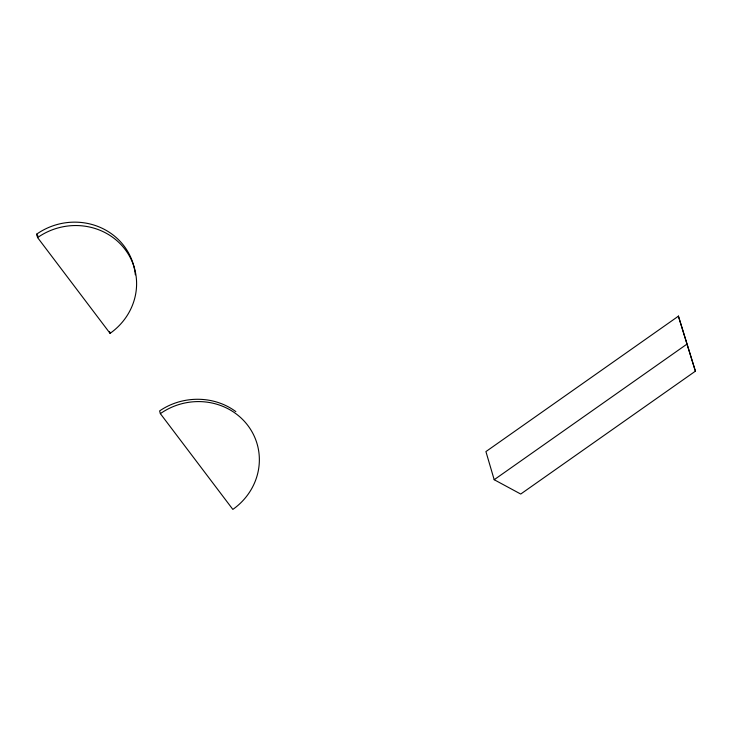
<?xml version="1.0" encoding="UTF-8"?>
<svg xmlns="http://www.w3.org/2000/svg" width="732" height="732" viewBox="0 0 732 732"><rect width="100%" height="100%" fill="white"/><g stroke="black" fill="none" stroke-linecap="round" stroke-linejoin="round"><path stroke-width="1.1" d="M678.418 316.178L485.92 451.589L494.192 479.716L520.726 494.045L695.4 371.179L678.418 316.178L695.4 371.179M494.192 479.716L686.689 344.305M160.363 413.635A63.025 59.667 -16.4 0 1 247.846 425.475A63.025 59.667 -16.4 0 1 232.84 509.408L160.363 413.635L159.603 410.945C182.112 395.399 213.744 395.143 235.841 411.622M135.338 274.811A63.025 59.667 -16.4 0 0 36.6 234.194L37.954 235.978M37.597 237.589L110.075 333.362A63.025 59.667 -16.4 0 0 125.081 249.42A63.025 59.667 -16.4 0 0 37.597 237.589L36.6 234.194M109.58 331.66L110.075 333.362"/></g></svg>
